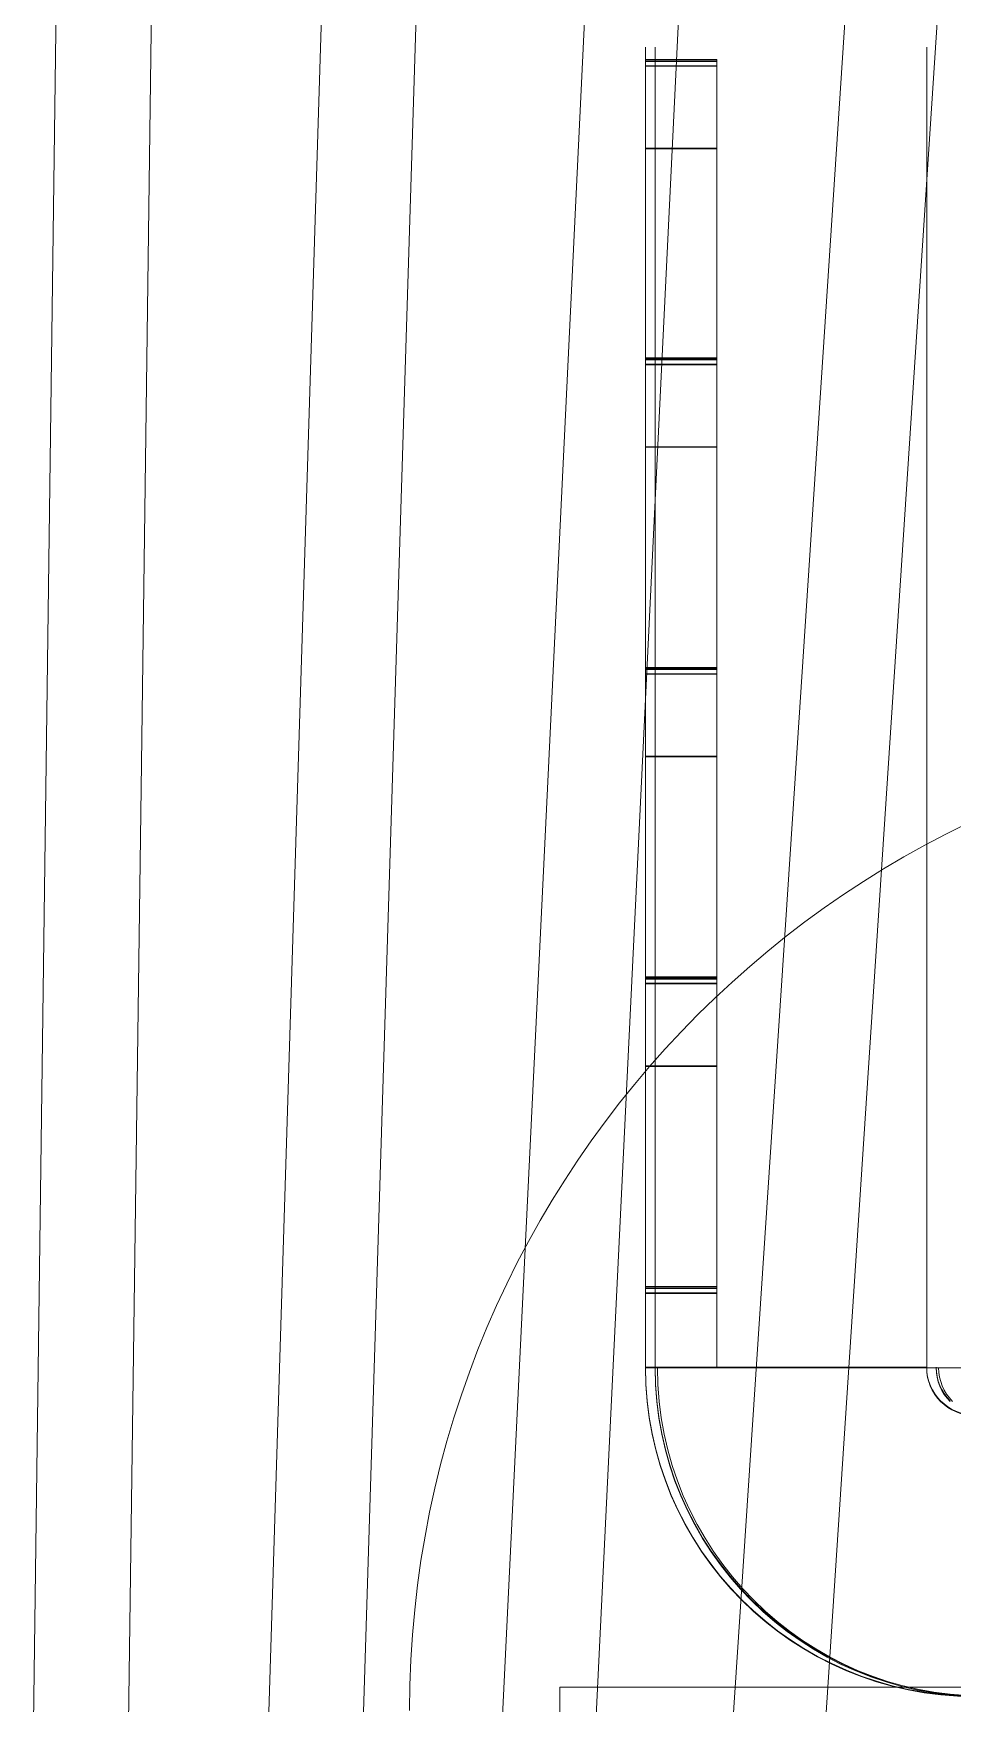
# Model space of a CAD drawing. Header units: inches. Extents: x 3268 to 7018, y 976 to 6708.
# Drawn here: x 5679.2652 to 5679.4581, y 3497.7851 to 3498.1356 of the extents above; entities that cross this region are included whole.
import ezdxf

# ---------------------------------------------------------------- set-up
doc = ezdxf.new("R2010")
doc.units = ezdxf.units.IN
doc.header["$MEASUREMENT"] = 0
doc.layers.add('G-IMPT', color=8, linetype='Continuous', lineweight=9)
doc.layers.add('Q-SPCQ', color=91, linetype='Continuous', lineweight=9)

# ---------------------------------------------------------------- blocks, each defined once
blk = doc.blocks.new('Main Locker for Revit - LKR-1_10_autocad_dwg_PRT-012-1-1-9311874-Overall Retail Plan Opt 2')
at = {"layer": 'G-IMPT', "color": 133}
for p, q in [((16.87473470673398, -7.159633340076068), (16.87473470673398, -6.882639442977633)), ((16.87473470673394, -6.882639442977633), (16.87473470673394, -7.159633340076068)), ((16.87473470673397, -6.885202759557916), (16.87473470673397, -6.903863013595759)), ((16.87473470673394, -6.903863013595759), (16.87473470673394, -6.885202759557916)), ((16.87473470673394, -6.886542505520071), (16.87473470673393, -7.159633340076092)), ((16.87473470673397, -7.159633340076092), (16.87473470673397, -6.886542505520071)), ((16.87473470673393, -7.159633340076092), (16.87473470673394, -6.903863013595759)), ((16.87473470673397, -6.903863013595759), (16.87473470673397, -7.159633340076092)), ((16.87473470673397, -6.947825718940758), (16.87473470673397, -6.966485972978602)), ((16.87473470673394, -6.966485972978602), (16.87473470673394, -6.947825718940758)), ((16.87473470673394, -6.949165464902913), (16.87473470673394, -7.159633340076091)), ((16.87473470673397, -7.159633340076091), (16.87473470673397, -6.949165464902912)), ((16.87473470673394, -7.159633340076094), (16.87473470673394, -6.966485972978602)), ((16.87473470673397, -6.966485972978602), (16.87473470673397, -7.159633340076094)), ((16.87473470673397, -7.012777624224588), (16.87473470673397, -7.031437878262432)), ((16.87473470673394, -7.031437878262432), (16.87473470673394, -7.012777624224588)), ((16.87473470673394, -7.014117370186745), (16.87473470673393, -7.159633340076094)), ((16.87473470673397, -7.159633340076092), (16.87473470673397, -7.014117370186743)), ((16.87473470673394, -7.159633340076091), (16.87473470673394, -7.03143787826243)), ((16.87473470673397, -7.03143787826243), (16.87473470673397, -7.159633340076091)), ((16.87473470673397, -7.077729529508422), (16.87473470673397, -7.096389783546265)), ((16.87473470673395, -7.096389783546265), (16.87473470673395, -7.077729529508422)), ((16.87473470673394, -7.079069275470578), (16.87473470673394, -7.159633340076094)), ((16.87473470673397, -7.159633340076094), (16.87473470673397, -7.079069275470578)), ((16.87473470673394, -7.159633340076095), (16.87473470673394, -7.096389783546268)), ((16.87473470673396, -7.096389783546267), (16.87473470673397, -7.159633340076095)), ((16.87473470673397, -7.14268143479227), (16.87473470673397, -7.159633340076092)), ((16.87473470673395, -7.159633340076092), (16.87473470673395, -7.14268143479227)), ((16.87473470673396, -7.159633340076092), (16.87473470673396, -7.144021180754426)), ((16.87473470673394, -7.144021180754426), (16.87473470673394, -7.159633340076092))]:
    blk.add_line(p, q, dxfattribs=at)
for centre, radius, start, end in [((16.94373470673398, -7.159633340076091), 0.06900000000000268, 180.0000000000004, 270), ((16.94373470673394, -7.159633340076091), 0.06900000000000268, 180.0000000000018, 270), ((16.94373470673398, -7.159633340076091), 0.01000000000000156, 180.0000000000047, 269.9999999999996), ((16.94373470673394, -7.159633340076091), 0.01000000000000167, 180.0000000000026, 270.0000000000021)]:
    blk.add_arc(centre, radius, start, end, dxfattribs=at)
blk = doc.blocks.new('Main Locker for Revit - LKR-1_10_autocad_dwg_PRT-012-1-1_DEFAULT-9311876-Overall Retail Plan Opt 2')
blk.add_blockref('Main Locker for Revit - LKR-1_10_autocad_dwg_PRT-012-1-1-9311874-Overall Retail Plan Opt 2', (0, 0))
blk = doc.blocks.new('Main Locker for Revit - LKR-1_10_autocad_dwg_PRT-012-1-2-9311877-Overall Retail Plan Opt 2')
at = {"layer": 'G-IMPT', "color": 133}
for centre, radius, start, end in [((16.94623470673407, -7.159746511037557), 0.06900000000000268, 180.0000000000004, 270), ((16.94623470673403, -7.159746511037557), 0.06900000000000268, 180.0000000000018, 270), ((16.94623470673407, -7.159746511037557), 0.0100000000000035, 180.0000000000047, 225.0000000000014), ((16.94623470673403, -7.159746511037557), 0.01000000000000167, 180.0000000000026, 225.0000000000731)]:
    blk.add_arc(centre, radius, start, end, dxfattribs=at)
blk = doc.blocks.new('Main Locker for Revit - LKR-1_10_autocad_dwg_PRT-012-1-2$1$ATF-9311878-Overall Retail Plan Opt 2')
blk.add_blockref('Main Locker for Revit - LKR-1_10_autocad_dwg_PRT-012-1-2-9311877-Overall Retail Plan Opt 2', (0, 0))
blk = doc.blocks.new('Main Locker for Revit - LKR-1_10_autocad_dwg_PRT-012-1-2-V39-Overall Retail Plan Opt 2')
at = {"layer": 'G-IMPT', "color": 133}
for p, q in [((16.87473470706949, -7.159746508343849), (16.87473470706949, -6.882639442977883)), ((16.87473470706945, -6.882639442977881), (16.87473470706945, -7.159746508343849)), ((16.93373470706949, -6.882639442977883), (16.93373470706949, -7.159746508343849)), ((16.93373470706945, -7.159746508343849), (16.93373470706945, -6.882639442977881)), ((16.87473470706948, -6.885315927825719), (16.87473470706948, -6.903976181863563)), ((16.87473470706945, -6.903976181863564), (16.87473470706945, -6.885315927825719)), ((16.88973470706942, -6.885656669562829), (16.87473470706945, -6.885656669562829)), ((16.87473470706945, -6.886655673787873), (16.87473470706945, -7.159746508343894)), ((16.87473470706949, -7.159746508343894), (16.87473470706948, -6.886655673787873)), ((16.88973470706948, -6.886655673787873), (16.87473470706948, -6.886655673787873)), ((16.88973470706945, -6.903976181863564), (16.88973470706945, -6.885315927825719)), ((16.88973470706946, -7.159746508343893), (16.88973470706945, -6.885985800806796)), ((16.88973470706942, -6.885985800806796), (16.88973470706942, -7.159746508343893)), ((16.87473470706948, -6.903976181863564), (16.88973470706949, -6.903976181863564)), ((16.87473470706948, -6.903976181863564), (16.87473470706949, -7.159746508343899)), ((16.87473470706945, -7.159746508343899), (16.87473470706945, -6.903976181863565)), ((16.87473470706945, -6.903976181863565), (16.88973470706945, -6.903976181863565)), ((16.88973470706945, -6.903976181863564), (16.88973470706946, -7.159746508343899)), ((16.88973470706942, -7.159746508343899), (16.88973470706942, -6.903976181863564)), ((16.87473470706948, -6.947938887208561), (16.87473470706948, -6.966599141246405)), ((16.87473470706945, -6.966599141246405), (16.87473470706945, -6.947938887208561)), ((16.88973470706942, -6.948279628945672), (16.87473470706945, -6.948279628945672)), ((16.87473470706949, -7.159746508343896), (16.87473470706948, -6.949278633170718)), ((16.88973470706948, -6.949278633170718), (16.87473470706948, -6.949278633170718)), ((16.87473470706945, -6.949278633170718), (16.87473470706945, -7.159746508343896)), ((16.88973470706945, -6.966599141246405), (16.88973470706945, -6.947938887208561)), ((16.88973470706946, -7.159746508343897), (16.88973470706945, -6.948608760189638)), ((16.88973470706942, -6.948608760189638), (16.88973470706942, -7.159746508343897)), ((16.87473470706948, -6.966599141246405), (16.88973470706949, -6.966599141246405)), ((16.87473470706948, -6.966599141246404), (16.87473470706949, -7.159746508343894)), ((16.87473470706945, -7.159746508343894), (16.87473470706945, -6.966599141246404)), ((16.87473470706945, -6.966599141246404), (16.88973470706945, -6.966599141246404)), ((16.88973470706945, -6.966599141246404), (16.88973470706946, -7.159746508343896)), ((16.88973470706942, -7.159746508343896), (16.88973470706942, -6.966599141246404)), ((16.87473470706948, -7.012890792492391), (16.87473470706948, -7.031551046530234)), ((16.87473470706945, -7.031551046530234), (16.87473470706945, -7.012890792492391)), ((16.88973470706945, -7.031551046530234), (16.88973470706945, -7.012890792492391)), ((16.88973470706942, -7.0132315342295), (16.87473470706945, -7.0132315342295)), ((16.87473470706949, -7.159746508343896), (16.87473470706948, -7.014230538454547)), ((16.88973470706949, -7.014230538454547), (16.87473470706948, -7.014230538454547)), ((16.87473470706945, -7.014230538454547), (16.87473470706945, -7.159746508343896)), ((16.88973470706946, -7.159746508343896), (16.88973470706945, -7.013560665473468)), ((16.88973470706942, -7.013560665473468), (16.88973470706942, -7.159746508343896)), ((16.87473470706948, -7.031551046530234), (16.88973470706949, -7.031551046530234)), ((16.87473470706948, -7.031551046530234), (16.87473470706949, -7.159746508343896)), ((16.87473470706945, -7.159746508343896), (16.87473470706945, -7.031551046530235)), ((16.87473470706945, -7.031551046530234), (16.88973470706945, -7.031551046530235)), ((16.88973470706945, -7.031551046530234), (16.88973470706946, -7.159746508343896)), ((16.88973470706942, -7.159746508343896), (16.88973470706942, -7.031551046530234)), ((16.87473470706948, -7.077842697776226), (16.87473470706948, -7.09650295181407)), ((16.87473470706945, -7.096502951814069), (16.87473470706945, -7.077842697776226)), ((16.88973470706942, -7.078183439513334), (16.87473470706945, -7.078183439513334)), ((16.87473470706948, -7.159746508343894), (16.87473470706948, -7.079182443738381)), ((16.88973470706948, -7.079182443738381), (16.87473470706948, -7.079182443738381)), ((16.87473470706945, -7.079182443738381), (16.87473470706945, -7.159746508343894)), ((16.88973470706945, -7.096502951814069), (16.88973470706945, -7.077842697776226)), ((16.88973470706945, -7.159746508343896), (16.88973470706945, -7.078512570757304)), ((16.88973470706942, -7.078512570757304), (16.88973470706942, -7.159746508343896)), ((16.87473470706948, -7.09650295181407), (16.88973470706948, -7.09650295181407)), ((16.87473470706948, -7.09650295181407), (16.87473470706948, -7.159746508343897)), ((16.87473470706945, -7.159746508343897), (16.87473470706945, -7.09650295181407)), ((16.87473470706945, -7.09650295181407), (16.88973470706945, -7.09650295181407)), ((16.88973470706945, -7.09650295181407), (16.88973470706945, -7.159746508343897)), ((16.88973470706942, -7.159746508343897), (16.88973470706942, -7.09650295181407)), ((16.87473470706948, -7.142794603060074), (16.87473470706948, -7.159746508343891)), ((16.87473470706945, -7.159746508343884), (16.87473470706945, -7.142794603060074)), ((16.88973470706942, -7.143135344797184), (16.87473470706945, -7.143135344797184)), ((16.87473470706948, -7.159746508343896), (16.87473470706948, -7.144134349022229)), ((16.88973470706948, -7.144134349022231), (16.87473470706948, -7.144134349022231)), ((16.87473470706945, -7.144134349022229), (16.87473470706945, -7.159746508343896)), ((16.88973470706945, -7.159746508343896), (16.88973470706945, -7.142794603060074)), ((16.88973470706945, -7.159746508343896), (16.88973470706945, -7.143464476041152)), ((16.88973470706942, -7.143464476041152), (16.88973470706942, -7.159746508343896)), ((16.87473470706948, -7.159746508343896), (16.88973470706948, -7.159746508343896)), ((16.93373470706949, -7.159746508343884), (16.87473470706948, -7.159746508343884)), ((16.87473470706945, -7.159746508343884), (16.93373470706945, -7.159746508343884)), ((16.87473470706945, -7.159746508343894), (16.88973470706945, -7.159746508343894)), ((16.88973470706949, -7.159746508343894), (16.87473470706949, -7.159746508343894)), ((16.88973470706949, -7.159746508343897), (16.87473470706949, -7.159746508343897)), ((16.88973470706949, -7.159746508343896), (16.87473470706949, -7.159746508343896)), ((16.88973470706949, -7.159746508343897), (16.87473470706949, -7.159746508343897)), ((16.88973470706949, -7.159746508343896), (16.87473470706949, -7.159746508343896)), ((16.88973470706949, -7.159746508343897), (16.87473470706949, -7.159746508343897)), ((16.88973470706948, -7.159746508343896), (16.87473470706948, -7.159746508343896)), ((16.88973470706948, -7.159746508343897), (16.87473470706948, -7.159746508343897)), ((16.88973470706948, -7.159746508343896), (16.87473470706948, -7.159746508343896)), ((16.88973470706945, -7.159746508343896), (16.87473470706945, -7.159746508343896)), ((16.88973470706945, -7.159746508343897), (16.87473470706945, -7.159746508343897)), ((16.88973470706945, -7.159746508343897), (16.87473470706945, -7.159746508343897)), ((16.88973470706945, -7.159746508343897), (16.87473470706945, -7.159746508343897)), ((16.88973470706945, -7.159746508343896), (16.87473470706945, -7.159746508343896)), ((16.88973470706945, -7.159746508343897), (16.87473470706945, -7.159746508343897)), ((16.88973470706945, -7.159746508343894), (16.87473470706945, -7.159746508343894)), ((16.88973470706945, -7.159746508343897), (16.87473470706945, -7.159746508343897)), ((16.87473470706945, -7.159746508343897), (16.88973470706945, -7.159746508343897)), ((16.87473470706944, -7.159746508343884), (16.93373470706945, -7.159746508343884)), ((16.93373470706949, -7.159746508343884), (16.87473470706948, -7.159746508343884))]:
    blk.add_line(p, q, dxfattribs=at)
at = {"layer": 'G-IMPT', "color": 133, "flags": 128}
for points in [[(16.88973470706949, -6.885315927825719), (16.88598470706948, -6.885315927825719), (16.88223470706949, -6.885315927825719), (16.87848470706949, -6.885315927825719), (16.87473470706948, -6.885315927825719)], [(16.88973470706942, -6.885656669562829), (16.88598470706943, -6.885656669562829), (16.88223470706943, -6.885656669562829), (16.87848470706944, -6.885656669562829), (16.87473470706945, -6.885656669562829)], [(16.88973470706942, -6.903976181863563), (16.88973470706942, -6.893062673865233), (16.88973470706942, -6.885985800806796)], [(16.88973470706949, -6.947938887208561), (16.88598470706948, -6.947938887208561), (16.88223470706949, -6.947938887208561), (16.87848470706949, -6.947938887208561), (16.87473470706948, -6.947938887208561)], [(16.88973470706942, -6.948279628945672), (16.88598470706943, -6.948279628945672), (16.88223470706943, -6.948279628945672), (16.87848470706944, -6.948279628945672), (16.87473470706945, -6.948279628945672)], [(16.88973470706942, -6.966599141246405), (16.88973470706942, -6.955685633248075), (16.88973470706942, -6.948608760189638)], [(16.88973470706949, -7.012890792492391), (16.88598470706948, -7.012890792492391), (16.88223470706948, -7.012890792492391), (16.87848470706948, -7.012890792492391), (16.87473470706948, -7.012890792492391)], [(16.88973470706942, -7.0132315342295), (16.88598470706943, -7.0132315342295), (16.88223470706943, -7.0132315342295), (16.87848470706944, -7.0132315342295), (16.87473470706945, -7.0132315342295)], [(16.88973470706942, -7.031551046530234), (16.88973470706942, -7.020637538531904), (16.88973470706942, -7.013560665473468)], [(16.88973470706948, -7.077842697776226), (16.88598470706948, -7.077842697776226), (16.88223470706948, -7.077842697776226), (16.87848470706948, -7.077842697776226), (16.87473470706948, -7.077842697776226)], [(16.88973470706942, -7.078183439513334), (16.88598470706943, -7.078183439513334), (16.88223470706943, -7.078183439513334), (16.87848470706944, -7.078183439513334), (16.87473470706945, -7.078183439513334)], [(16.88973470706942, -7.096502951814069), (16.88973470706942, -7.08558944381574), (16.88973470706942, -7.078512570757304)], [(16.88973470706948, -7.142794603060074), (16.88598470706948, -7.142794603060074), (16.88223470706948, -7.142794603060074), (16.87848470706948, -7.142794603060074), (16.87473470706948, -7.142794603060074)], [(16.88973470706942, -7.143135344797184), (16.88598470706943, -7.143135344797184), (16.88223470706943, -7.143135344797184), (16.87848470706944, -7.143135344797184), (16.87473470706945, -7.143135344797184)], [(16.88973470706942, -7.159746508343896), (16.88973470706942, -7.149225634636186), (16.88973470706942, -7.143464476041152)]]:
    blk.add_lwpolyline(points, dxfattribs=at)
at = {"layer": 'G-IMPT', "color": 133}
for centre, radius, start, end in [((16.94373470706948, -7.159746508343883), 0.06900000000000268, 180.0000000000004, 270), ((16.94373470706945, -7.159746508343883), 0.06900000000000268, 180.0000000000018, 270), ((16.94373470706948, -7.159746508343883), 0.01000000000000156, 180.0000000000047, 269.9999999999996), ((16.94373470706945, -7.159746508343883), 0.01000000000000167, 180.0000000000026, 270.0000000001243)]:
    blk.add_arc(centre, radius, start, end, dxfattribs=at)
blk = doc.blocks.new('Main Locker for Revit - LKR-1_10_autocad_dwg_PRT-012-1-2$1$ATF-V41-Overall Retail Plan Opt 2')
blk.add_blockref('Main Locker for Revit - LKR-1_10_autocad_dwg_PRT-012-1-2-V39-Overall Retail Plan Opt 2', (0, 0))
blk = doc.blocks.new('Main Locker for Revit - LKR-1_10_autocad_dwg_PRT-012-1-3-V43-Overall Retail Plan Opt 2')
at = {"layer": 'G-IMPT', "color": 133}
for centre, radius, end in [((16.94623470673447, -7.159746511039465), 0.06900000000000261, 269.9999999999996), ((16.94623470673436, -7.159746511039465), 0.06900000000000261, 269.9999999999996), ((16.94623470673447, -7.159746511039465), 0.0100000000000035, 224.9999999999996), ((16.94623470673436, -7.159746511039465), 0.01000000000000156, 224.9999999999939)]:
    blk.add_arc(centre, radius, 180, end, dxfattribs=at)
blk = doc.blocks.new('Main Locker for Revit - LKR-1_10_autocad_dwg_PRT-012-1-3_DEFAULT-V45-Overall Retail Plan Opt 2')
blk.add_blockref('Main Locker for Revit - LKR-1_10_autocad_dwg_PRT-012-1-3-V43-Overall Retail Plan Opt 2', (0, 0))
blk = doc.blocks.new('Main Locker for Revit - LKR-1_10_autocad_dwg_PRT-012-1-4-9311881-Overall Retail Plan Opt 2')
at = {"layer": 'G-IMPT', "color": 133}
for p, q in [((16.87673470673403, -7.15979271576678), (16.87673470673403, -6.882639442978357)), ((16.94573470673403, -7.159792715766784), (16.87673470673403, -7.159792715766784))]:
    blk.add_line(p, q, dxfattribs=at)
for centre, radius, start, end in [((16.94573470673403, -7.159626577866865), 0.06900000000000261, 180.0000000000097, 269.9999999999901), ((16.94573470673403, -7.159791942511125), 0.06900000000000261, 180, 269.9999999999908), ((16.94573470673403, -7.159626577866865), 0.009999999999371843, 179.9999999999975, 224.9999999999797), ((16.94573470673403, -7.159791942511125), 0.01000000000000099, 180, 224.9999999999835)]:
    blk.add_arc(centre, radius, start, end, dxfattribs=at)
blk = doc.blocks.new('Main Locker for Revit - LKR-1_10_autocad_dwg_PRT-012-1-4$1$ATF-9311882-Overall Retail Plan Opt 2')
blk.add_blockref('Main Locker for Revit - LKR-1_10_autocad_dwg_PRT-012-1-4-9311881-Overall Retail Plan Opt 2', (0, 0))
blk = doc.blocks.new('Main Locker for Revit - LKR-1_10_autocad_dwg_7803S-BLK_7803S-BLK-9311896-Overall Retail Plan Opt 2')
at = {"layer": 'G-IMPT', "color": 133}
for p, q in [((17.20673470673435, -7.226746510935979), (16.85673470673435, -7.226746510935979)), ((16.85673470673435, -7.226746510935979), (16.85673470673435, -7.396746510935979)), ((16.85673470673435, -7.226746510935979), (16.85673470673435, -7.396746510935979)), ((16.85673470673435, -7.226746510935979), (17.20673470673435, -7.226746510935979)), ((17.20673470673436, -7.226746510935979), (16.85673470673436, -7.226746510935979)), ((16.85673470673436, -7.226746510935979), (16.85673470673436, -7.396746510935979)), ((16.85673470673435, -7.226746510935979), (16.85673470673435, -7.396746510935979)), ((16.85673470673435, -7.226746510935979), (17.20673470673435, -7.226746510935979))]:
    blk.add_line(p, q, dxfattribs=at)
at = {"layer": 'G-IMPT', "color": 133, "flags": 128}
for points in [[(16.74632155072885, -7.234224226896069), (16.74892594137938, -7.038212348318262), (16.75153031175943, -6.842200334606888)], [(16.7515303117594, -6.84220033460689), (16.74892594137237, -7.038212348318263), (16.74632155072883, -7.234224226896069)], [(16.76629653347793, -7.234224226896069), (16.76890097701965, -7.038212348318262), (16.77150539082309, -6.842200334606888)], [(16.77150539082312, -6.84220033460689), (16.76890097702666, -7.038212348318263), (16.76629653347795, -7.234224226896069)], [(16.79565099325481, -7.234224226896069), (16.80171686827261, -7.038212348318262), (16.80778268976115, -6.842200334606888)], [(16.80778268976113, -6.84220033460689), (16.80171686826563, -7.038212348318263), (16.79565099325479, -7.234224226896068)], [(16.81551676422591, -7.234224226896069), (16.82158269184572, -7.038212348318262), (16.82764855652024, -6.842200334606888)], [(16.82764855652028, -6.84220033460689), (16.82158269185269, -7.038212348318263), (16.81551676422593, -7.234224226896069)], [(16.84464628680299, -7.234224226896069), (16.85414712165999, -7.038212348318262), (16.86364786996304, -6.842200334606888)], [(16.86364786996301, -6.84220033460689), (16.85414712165307, -7.038212348318263), (16.84464628680297, -7.234224226896069)], [(16.86431597803425, -7.234224226896069), (16.87381686497406, -7.038212348318262), (16.88331765603684, -6.842200334606888)], [(16.88331765603687, -6.84220033460689), (16.87381686498096, -7.038212348318263), (16.86431597803427, -7.234224226896069)], [(16.89309318742094, -7.234224226896069), (16.90598743738368, -7.038212348318262), (16.91888156814625, -6.842200334606888)], [(16.91888156814623, -6.84220033460689), (16.90598743737686, -7.038212348318263), (16.89309318742092, -7.234224226896069)], [(16.91248078835732, -7.234224226896069), (16.92537508965593, -7.038212348318262), (16.938269262565, -6.842200334606888)], [(16.93826926256503, -6.84220033460689), (16.92537508966273, -7.038212348318263), (16.91248078835734, -7.234224226896069)]]:
    blk.add_lwpolyline(points, dxfattribs=at)
at = {"layer": 'G-IMPT', "color": 133}
for centre, radius, start, end in [((17.03173470673435, -7.231652752681822), 0.2064784281909375, 0, 180), ((17.03173470673435, -7.231652752681822), 0.2064784281909338, 359.9999999999996, 179.9999999999996), ((17.03173470673435, -7.231652752681822), 0.2064784281909375, 0, 180), ((17.03173470673436, -7.231652752681822), 0.2064784281909338, 359.9999999999996, 179.9999999999996)]:
    blk.add_arc(centre, radius, start, end, dxfattribs=at)
blk = doc.blocks.new('Main Locker for Revit - LKR-1_10_autocad_dwg_PRT-012-4-3-9311891-Overall Retail Plan Opt 2')
at = {"layer": 'G-IMPT', "color": 133}
for p, q in [((16.62773470673436, -7.012633340076483), (16.62773470673436, -6.882639442978057)), ((16.62773470673436, -7.033633340076481), (16.62773470673436, -6.882639442978341)), ((16.62773470673438, -7.033633340076481), (16.62773470673438, -7.012633340076483))]:
    blk.add_line(p, q, dxfattribs=at)
blk = doc.blocks.new('Main Locker for Revit - LKR-1_10_autocad_dwg_PRT-012-1-1-V85-Overall Retail Plan Opt 2')
at = {"layer": 'G-IMPT', "color": 133}
for p, q in [((16.87473470673402, -7.159633340076217), (16.87473470673402, -6.882639442977782)), ((16.87473470673398, -6.882639442977782), (16.87473470673398, -7.159633340076217)), ((16.93373470673403, -6.882639442977782), (16.93373470673403, -7.159633340076217)), ((16.93373470673398, -7.159633340076217), (16.93373470673398, -6.882639442977782)), ((16.87473470673402, -6.885202759558065), (16.87473470673402, -6.903863013595909)), ((16.87473470673399, -6.903863013595909), (16.87473470673399, -6.885202759558065)), ((16.88973470673395, -6.885543501295174), (16.87473470673399, -6.885543501295174)), ((16.87473470673398, -6.88654250552022), (16.87473470673397, -7.159633340076241)), ((16.87473470673402, -7.159633340076241), (16.87473470673401, -6.88654250552022)), ((16.88973470673401, -6.88654250552022), (16.87473470673401, -6.88654250552022)), ((16.88973470673399, -6.903863013595909), (16.88973470673399, -6.885202759558065)), ((16.88973470673399, -7.159633340076241), (16.88973470673399, -6.885872632539143)), ((16.88973470673395, -6.885872632539143), (16.88973470673395, -7.159633340076241)), ((16.87473470673402, -6.903863013595909), (16.88973470673402, -6.903863013595909)), ((16.87473470673397, -7.159633340076241), (16.87473470673398, -6.903863013595909)), ((16.87473470673398, -6.903863013595909), (16.88973470673398, -6.903863013595909)), ((16.87473470673401, -6.903863013595909), (16.87473470673401, -7.159633340076241)), ((16.88973470673399, -6.903863013595909), (16.88973470673399, -7.159633340076243)), ((16.88973470673395, -7.159633340076243), (16.88973470673395, -6.903863013595909)), ((16.87473470673402, -6.947825718940908), (16.87473470673402, -6.966485972978751)), ((16.87473470673399, -6.966485972978751), (16.87473470673399, -6.947825718940908)), ((16.88973470673395, -6.948166460678017), (16.87473470673399, -6.948166460678017)), ((16.87473470673398, -6.949165464903063), (16.87473470673398, -7.15963334007624)), ((16.87473470673402, -7.15963334007624), (16.87473470673401, -6.949165464903062)), ((16.88973470673401, -6.949165464903062), (16.87473470673401, -6.949165464903062)), ((16.88973470673399, -6.966485972978751), (16.88973470673399, -6.947825718940908)), ((16.88973470673399, -7.159633340076243), (16.88973470673399, -6.948495591921986)), ((16.88973470673395, -6.948495591921986), (16.88973470673395, -7.159633340076241)), ((16.87473470673402, -6.966485972978751), (16.88973470673402, -6.966485972978751)), ((16.87473470673398, -7.159633340076243), (16.87473470673398, -6.966485972978751)), ((16.87473470673398, -6.966485972978751), (16.88973470673398, -6.966485972978751)), ((16.87473470673401, -6.966485972978751), (16.87473470673402, -7.159633340076243)), ((16.88973470673399, -6.966485972978751), (16.88973470673399, -7.159633340076243)), ((16.88973470673395, -7.159633340076243), (16.88973470673395, -6.966485972978751)), ((16.87473470673402, -7.012777624224737), (16.87473470673402, -7.031437878262581)), ((16.87473470673399, -7.031437878262581), (16.87473470673399, -7.012777624224737)), ((16.88973470673399, -7.031437878262581), (16.88973470673399, -7.012777624224737)), ((16.88973470673395, -7.013118365961846), (16.87473470673399, -7.013118365961846)), ((16.87473470673398, -7.014117370186894), (16.87473470673397, -7.159633340076243)), ((16.87473470673401, -7.159633340076241), (16.87473470673401, -7.014117370186892)), ((16.88973470673401, -7.014117370186894), (16.87473470673401, -7.014117370186894)), ((16.88973470673399, -7.159633340076243), (16.88973470673399, -7.013447497205815)), ((16.88973470673395, -7.013447497205815), (16.88973470673395, -7.159633340076243)), ((16.87473470673402, -7.031437878262581), (16.88973470673402, -7.031437878262581)), ((16.87473470673398, -7.15963334007624), (16.87473470673398, -7.031437878262579)), ((16.87473470673398, -7.031437878262579), (16.88973470673398, -7.031437878262579)), ((16.87473470673401, -7.031437878262579), (16.87473470673401, -7.15963334007624)), ((16.88973470673399, -7.031437878262579), (16.88973470673399, -7.159633340076241)), ((16.88973470673395, -7.159633340076241), (16.88973470673395, -7.031437878262579)), ((16.87473470673402, -7.077729529508571), (16.87473470673402, -7.096389783546415)), ((16.87473470673399, -7.096389783546415), (16.87473470673399, -7.077729529508571)), ((16.88973470673395, -7.07807027124568), (16.87473470673399, -7.07807027124568)), ((16.87473470673398, -7.079069275470727), (16.87473470673398, -7.159633340076243)), ((16.87473470673401, -7.159633340076243), (16.87473470673401, -7.079069275470727)), ((16.88973470673401, -7.079069275470727), (16.87473470673401, -7.079069275470727)), ((16.88973470673398, -7.096389783546415), (16.88973470673398, -7.077729529508571)), ((16.88973470673399, -7.159633340076243), (16.88973470673399, -7.078399402489648)), ((16.88973470673395, -7.078399402489648), (16.88973470673395, -7.159633340076243)), ((16.87473470673402, -7.096389783546415), (16.88973470673401, -7.096389783546415)), ((16.87473470673398, -7.159633340076244), (16.87473470673398, -7.096389783546417)), ((16.87473470673399, -7.096389783546416), (16.88973470673398, -7.096389783546416)), ((16.87473470673401, -7.096389783546416), (16.87473470673401, -7.159633340076244)), ((16.88973470673398, -7.096389783546415), (16.88973470673399, -7.159633340076243)), ((16.88973470673395, -7.159633340076244), (16.88973470673396, -7.096389783546415)), ((16.87473470673402, -7.142681434792419), (16.87473470673402, -7.159633340076241)), ((16.87473470673399, -7.159633340076241), (16.87473470673399, -7.142681434792419)), ((16.88973470673396, -7.14302217652953), (16.87473470673399, -7.14302217652953)), ((16.87473470673401, -7.159633340076241), (16.87473470673401, -7.144021180754575)), ((16.88973470673401, -7.144021180754575), (16.87473470673401, -7.144021180754575)), ((16.87473470673398, -7.144021180754575), (16.87473470673398, -7.159633340076241)), ((16.88973470673398, -7.159633340076241), (16.88973470673398, -7.142681434792419)), ((16.88973470673398, -7.159633340076241), (16.88973470673398, -7.143351307773498)), ((16.88973470673396, -7.143351307773498), (16.88973470673396, -7.159633340076241)), ((16.87473470673402, -7.159633340076241), (16.88973470673401, -7.159633340076241)), ((16.93373470673402, -7.159633340076241), (16.87473470673402, -7.159633340076241)), ((16.87473470673398, -7.159633340076241), (16.93373470673398, -7.159633340076241)), ((16.88973470673398, -7.159633340076244), (16.87473470673398, -7.159633340076244)), ((16.88973470673398, -7.159633340076241), (16.87473470673399, -7.159633340076241)), ((16.88973470673398, -7.15963334007624), (16.87473470673398, -7.15963334007624)), ((16.88973470673398, -7.159633340076241), (16.87473470673399, -7.159633340076241)), ((16.88973470673398, -7.159633340076243), (16.87473470673398, -7.159633340076241)), ((16.88973470673398, -7.159633340076241), (16.87473470673399, -7.159633340076241)), ((16.88973470673398, -7.159633340076241), (16.87473470673398, -7.159633340076241)), ((16.88973470673398, -7.159633340076241), (16.87473470673398, -7.159633340076241)), ((16.88973470673401, -7.159633340076241), (16.87473470673402, -7.15963334007624)), ((16.88973470673402, -7.159633340076241), (16.87473470673402, -7.159633340076241)), ((16.88973470673401, -7.159633340076241), (16.87473470673402, -7.159633340076241)), ((16.88973470673402, -7.159633340076241), (16.87473470673402, -7.159633340076241)), ((16.88973470673401, -7.159633340076243), (16.87473470673402, -7.159633340076241)), ((16.88973470673401, -7.159633340076241), (16.87473470673402, -7.159633340076241)), ((16.88973470673401, -7.159633340076243), (16.87473470673401, -7.159633340076241)), ((16.88973470673401, -7.159633340076241), (16.87473470673402, -7.159633340076241)), ((16.88973470673401, -7.159633340076241), (16.87473470673401, -7.159633340076241)), ((16.88973470673399, -7.159633340076241), (16.87473470673399, -7.159633340076241)), ((16.88973470673399, -7.159633340076241), (16.87473470673399, -7.159633340076241)), ((16.87473470673398, -7.159633340076241), (16.93373470673397, -7.159633340076241)), ((16.93373470673401, -7.159633340076241), (16.87473470673402, -7.159633340076241))]:
    blk.add_line(p, q, dxfattribs=at)
at = {"layer": 'G-IMPT', "color": 133, "flags": 128}
for points in [[(16.88973470673402, -6.885202759558065), (16.88598470673402, -6.885202759558065), (16.88223470673402, -6.885202759558065), (16.87848470673402, -6.885202759558065), (16.87473470673402, -6.885202759558065)], [(16.88973470673395, -6.885543501295174), (16.88598470673396, -6.885543501295174), (16.88223470673397, -6.885543501295174), (16.87848470673398, -6.885543501295174), (16.87473470673399, -6.885543501295174)], [(16.88973470673395, -6.903863013595909), (16.88973470673395, -6.892949505597577), (16.88973470673395, -6.885872632539143)], [(16.88973470673402, -6.947825718940908), (16.88598470673402, -6.947825718940908), (16.88223470673402, -6.947825718940908), (16.87848470673402, -6.947825718940908), (16.87473470673402, -6.947825718940908)], [(16.88973470673395, -6.948166460678017), (16.88598470673396, -6.948166460678017), (16.88223470673397, -6.948166460678017), (16.87848470673398, -6.948166460678017), (16.87473470673399, -6.948166460678017)], [(16.88973470673395, -6.966485972978751), (16.88973470673395, -6.95557246498042), (16.88973470673395, -6.948495591921986)], [(16.88973470673402, -7.012777624224737), (16.88598470673402, -7.012777624224737), (16.88223470673402, -7.012777624224737), (16.87848470673402, -7.012777624224737), (16.87473470673402, -7.012777624224737)], [(16.88973470673395, -7.013118365961846), (16.88598470673396, -7.013118365961846), (16.88223470673397, -7.013118365961846), (16.87848470673398, -7.013118365961846), (16.87473470673399, -7.013118365961846)], [(16.88973470673395, -7.031437878262581), (16.88973470673395, -7.020524370264249), (16.88973470673395, -7.013447497205815)], [(16.88973470673401, -7.077729529508571), (16.88598470673401, -7.077729529508571), (16.88223470673401, -7.077729529508571), (16.87848470673401, -7.077729529508571), (16.87473470673402, -7.077729529508571)], [(16.88973470673395, -7.07807027124568), (16.88598470673396, -7.07807027124568), (16.88223470673397, -7.07807027124568), (16.87848470673398, -7.07807027124568), (16.87473470673399, -7.07807027124568)], [(16.88973470673396, -7.096389783546415), (16.88973470673396, -7.085476275548084), (16.88973470673395, -7.078399402489648)], [(16.88973470673401, -7.142681434792419), (16.88598470673401, -7.142681434792419), (16.88223470673401, -7.142681434792419), (16.87848470673401, -7.142681434792419), (16.87473470673402, -7.142681434792419)], [(16.88973470673396, -7.14302217652953), (16.88598470673396, -7.14302217652953), (16.88223470673397, -7.14302217652953), (16.87848470673398, -7.14302217652953), (16.87473470673399, -7.14302217652953)], [(16.88973470673396, -7.159633340076241), (16.88973470673396, -7.149112466368533), (16.88973470673396, -7.143351307773498)]]:
    blk.add_lwpolyline(points, dxfattribs=at)
at = {"layer": 'G-IMPT', "color": 133}
for centre, radius, start, end in [((16.94373470673402, -7.15963334007624), 0.06900000000000268, 180.0000000000004, 270), ((16.94373470673398, -7.15963334007624), 0.06900000000000268, 180.0000000000018, 270), ((16.94373470673402, -7.15963334007624), 0.01000000000000156, 180.0000000000047, 269.9999999999996), ((16.94373470673398, -7.15963334007624), 0.01000000000000167, 180.0000000000026, 270.0000000000021)]:
    blk.add_arc(centre, radius, start, end, dxfattribs=at)
blk = doc.blocks.new('Main Locker for Revit - LKR-1_10_autocad_dwg_PRT-012-1-1_DEFAULT-V86-Overall Retail Plan Opt 2')
blk.add_blockref('Main Locker for Revit - LKR-1_10_autocad_dwg_PRT-012-1-1-V85-Overall Retail Plan Opt 2', (0, 0))
blk = doc.blocks.new('Main Locker for Revit - LKR-1_10_autocad_dwg_PRT-012-1-1-V87-Overall Retail Plan Opt 2')
at = {"layer": 'G-IMPT', "color": 133}
for p, q in [((16.87473470673402, -7.159633340076217), (16.87473470673402, -6.882639442977782)), ((16.87473470673398, -6.882639442977782), (16.87473470673398, -7.159633340076217)), ((16.93373470673403, -6.882639442977782), (16.93373470673403, -7.159633340076217)), ((16.93373470673398, -7.159633340076217), (16.93373470673398, -6.882639442977782)), ((16.87473470673402, -6.885202759558065), (16.87473470673402, -6.903863013595909)), ((16.87473470673399, -6.903863013595909), (16.87473470673399, -6.885202759558065)), ((16.88973470673395, -6.885543501295174), (16.87473470673399, -6.885543501295174)), ((16.87473470673398, -6.88654250552022), (16.87473470673397, -7.159633340076241)), ((16.87473470673402, -7.159633340076241), (16.87473470673401, -6.88654250552022)), ((16.88973470673401, -6.88654250552022), (16.87473470673401, -6.88654250552022)), ((16.88973470673399, -6.903863013595909), (16.88973470673399, -6.885202759558065)), ((16.88973470673399, -7.159633340076241), (16.88973470673399, -6.885872632539143)), ((16.88973470673395, -6.885872632539143), (16.88973470673395, -7.159633340076241)), ((16.87473470673402, -6.903863013595909), (16.88973470673402, -6.903863013595909)), ((16.87473470673397, -7.159633340076241), (16.87473470673398, -6.903863013595909)), ((16.87473470673398, -6.903863013595909), (16.88973470673398, -6.903863013595909)), ((16.87473470673401, -6.903863013595909), (16.87473470673401, -7.159633340076241)), ((16.88973470673399, -6.903863013595909), (16.88973470673399, -7.159633340076243)), ((16.88973470673395, -7.159633340076243), (16.88973470673395, -6.903863013595909)), ((16.87473470673402, -6.947825718940908), (16.87473470673402, -6.966485972978751)), ((16.87473470673399, -6.966485972978751), (16.87473470673399, -6.947825718940908)), ((16.88973470673395, -6.948166460678017), (16.87473470673399, -6.948166460678017)), ((16.87473470673398, -6.949165464903063), (16.87473470673398, -7.15963334007624)), ((16.87473470673402, -7.15963334007624), (16.87473470673401, -6.949165464903062)), ((16.88973470673401, -6.949165464903062), (16.87473470673401, -6.949165464903062)), ((16.88973470673399, -6.966485972978751), (16.88973470673399, -6.947825718940908)), ((16.88973470673399, -7.159633340076243), (16.88973470673399, -6.948495591921986)), ((16.88973470673395, -6.948495591921986), (16.88973470673395, -7.159633340076241)), ((16.87473470673402, -6.966485972978751), (16.88973470673402, -6.966485972978751)), ((16.87473470673398, -7.159633340076243), (16.87473470673398, -6.966485972978751)), ((16.87473470673398, -6.966485972978751), (16.88973470673398, -6.966485972978751)), ((16.87473470673401, -6.966485972978751), (16.87473470673402, -7.159633340076243)), ((16.88973470673399, -6.966485972978751), (16.88973470673399, -7.159633340076243)), ((16.88973470673395, -7.159633340076243), (16.88973470673395, -6.966485972978751)), ((16.87473470673402, -7.012777624224737), (16.87473470673402, -7.031437878262581)), ((16.87473470673399, -7.031437878262581), (16.87473470673399, -7.012777624224737)), ((16.88973470673399, -7.031437878262581), (16.88973470673399, -7.012777624224737)), ((16.88973470673395, -7.013118365961846), (16.87473470673399, -7.013118365961846)), ((16.87473470673398, -7.014117370186894), (16.87473470673397, -7.159633340076243)), ((16.87473470673401, -7.159633340076241), (16.87473470673401, -7.014117370186892)), ((16.88973470673401, -7.014117370186894), (16.87473470673401, -7.014117370186894)), ((16.88973470673399, -7.159633340076243), (16.88973470673399, -7.013447497205815)), ((16.88973470673395, -7.013447497205815), (16.88973470673395, -7.159633340076243)), ((16.87473470673402, -7.031437878262581), (16.88973470673402, -7.031437878262581)), ((16.87473470673398, -7.15963334007624), (16.87473470673398, -7.031437878262579)), ((16.87473470673398, -7.031437878262579), (16.88973470673398, -7.031437878262579)), ((16.87473470673401, -7.031437878262579), (16.87473470673401, -7.15963334007624)), ((16.88973470673399, -7.031437878262579), (16.88973470673399, -7.159633340076241)), ((16.88973470673395, -7.159633340076241), (16.88973470673395, -7.031437878262579)), ((16.87473470673402, -7.077729529508571), (16.87473470673402, -7.096389783546415)), ((16.87473470673399, -7.096389783546415), (16.87473470673399, -7.077729529508571)), ((16.88973470673395, -7.07807027124568), (16.87473470673399, -7.07807027124568)), ((16.87473470673398, -7.079069275470727), (16.87473470673398, -7.159633340076243)), ((16.87473470673401, -7.159633340076243), (16.87473470673401, -7.079069275470727)), ((16.88973470673401, -7.079069275470727), (16.87473470673401, -7.079069275470727)), ((16.88973470673398, -7.096389783546415), (16.88973470673398, -7.077729529508571)), ((16.88973470673399, -7.159633340076243), (16.88973470673399, -7.078399402489648)), ((16.88973470673395, -7.078399402489648), (16.88973470673395, -7.159633340076243)), ((16.87473470673402, -7.096389783546415), (16.88973470673401, -7.096389783546415)), ((16.87473470673398, -7.159633340076244), (16.87473470673398, -7.096389783546417)), ((16.87473470673399, -7.096389783546416), (16.88973470673398, -7.096389783546416)), ((16.87473470673401, -7.096389783546416), (16.87473470673401, -7.159633340076244)), ((16.88973470673398, -7.096389783546415), (16.88973470673399, -7.159633340076243)), ((16.88973470673395, -7.159633340076244), (16.88973470673396, -7.096389783546415)), ((16.87473470673402, -7.142681434792419), (16.87473470673402, -7.159633340076241)), ((16.87473470673399, -7.159633340076241), (16.87473470673399, -7.142681434792419)), ((16.88973470673396, -7.14302217652953), (16.87473470673399, -7.14302217652953)), ((16.87473470673401, -7.159633340076241), (16.87473470673401, -7.144021180754575)), ((16.88973470673401, -7.144021180754575), (16.87473470673401, -7.144021180754575)), ((16.87473470673398, -7.144021180754575), (16.87473470673398, -7.159633340076241)), ((16.88973470673398, -7.159633340076241), (16.88973470673398, -7.142681434792419)), ((16.88973470673398, -7.159633340076241), (16.88973470673398, -7.143351307773498)), ((16.88973470673396, -7.143351307773498), (16.88973470673396, -7.159633340076241)), ((16.87473470673402, -7.159633340076241), (16.88973470673401, -7.159633340076241)), ((16.93373470673402, -7.159633340076241), (16.87473470673402, -7.159633340076241)), ((16.87473470673398, -7.159633340076241), (16.93373470673398, -7.159633340076241)), ((16.88973470673398, -7.159633340076244), (16.87473470673398, -7.159633340076244)), ((16.88973470673398, -7.159633340076241), (16.87473470673399, -7.159633340076241)), ((16.88973470673398, -7.15963334007624), (16.87473470673398, -7.15963334007624)), ((16.88973470673398, -7.159633340076241), (16.87473470673399, -7.159633340076241)), ((16.88973470673398, -7.159633340076243), (16.87473470673398, -7.159633340076241)), ((16.88973470673398, -7.159633340076241), (16.87473470673399, -7.159633340076241)), ((16.88973470673398, -7.159633340076241), (16.87473470673398, -7.159633340076241)), ((16.88973470673398, -7.159633340076241), (16.87473470673398, -7.159633340076241)), ((16.88973470673401, -7.159633340076241), (16.87473470673402, -7.15963334007624)), ((16.88973470673402, -7.159633340076241), (16.87473470673402, -7.159633340076241)), ((16.88973470673401, -7.159633340076241), (16.87473470673402, -7.159633340076241)), ((16.88973470673402, -7.159633340076241), (16.87473470673402, -7.159633340076241)), ((16.88973470673401, -7.159633340076243), (16.87473470673402, -7.159633340076241)), ((16.88973470673401, -7.159633340076241), (16.87473470673402, -7.159633340076241)), ((16.88973470673401, -7.159633340076243), (16.87473470673401, -7.159633340076241)), ((16.88973470673401, -7.159633340076241), (16.87473470673402, -7.159633340076241)), ((16.88973470673401, -7.159633340076241), (16.87473470673401, -7.159633340076241)), ((16.88973470673399, -7.159633340076241), (16.87473470673399, -7.159633340076241)), ((16.88973470673399, -7.159633340076241), (16.87473470673399, -7.159633340076241)), ((16.87473470673398, -7.159633340076241), (16.93373470673397, -7.159633340076241)), ((16.93373470673401, -7.159633340076241), (16.87473470673402, -7.159633340076241))]:
    blk.add_line(p, q, dxfattribs=at)
at = {"layer": 'G-IMPT', "color": 133, "flags": 128}
for points in [[(16.88973470673402, -6.885202759558065), (16.88598470673402, -6.885202759558065), (16.88223470673402, -6.885202759558065), (16.87848470673402, -6.885202759558065), (16.87473470673402, -6.885202759558065)], [(16.88973470673395, -6.885543501295174), (16.88598470673396, -6.885543501295174), (16.88223470673397, -6.885543501295174), (16.87848470673398, -6.885543501295174), (16.87473470673399, -6.885543501295174)], [(16.88973470673395, -6.903863013595909), (16.88973470673395, -6.892949505597577), (16.88973470673395, -6.885872632539143)], [(16.88973470673402, -6.947825718940908), (16.88598470673402, -6.947825718940908), (16.88223470673402, -6.947825718940908), (16.87848470673402, -6.947825718940908), (16.87473470673402, -6.947825718940908)], [(16.88973470673395, -6.948166460678017), (16.88598470673396, -6.948166460678017), (16.88223470673397, -6.948166460678017), (16.87848470673398, -6.948166460678017), (16.87473470673399, -6.948166460678017)], [(16.88973470673395, -6.966485972978751), (16.88973470673395, -6.95557246498042), (16.88973470673395, -6.948495591921986)], [(16.88973470673402, -7.012777624224737), (16.88598470673402, -7.012777624224737), (16.88223470673402, -7.012777624224737), (16.87848470673402, -7.012777624224737), (16.87473470673402, -7.012777624224737)], [(16.88973470673395, -7.013118365961846), (16.88598470673396, -7.013118365961846), (16.88223470673397, -7.013118365961846), (16.87848470673398, -7.013118365961846), (16.87473470673399, -7.013118365961846)], [(16.88973470673395, -7.031437878262581), (16.88973470673395, -7.020524370264249), (16.88973470673395, -7.013447497205815)], [(16.88973470673401, -7.077729529508571), (16.88598470673401, -7.077729529508571), (16.88223470673401, -7.077729529508571), (16.87848470673401, -7.077729529508571), (16.87473470673402, -7.077729529508571)], [(16.88973470673395, -7.07807027124568), (16.88598470673396, -7.07807027124568), (16.88223470673397, -7.07807027124568), (16.87848470673398, -7.07807027124568), (16.87473470673399, -7.07807027124568)], [(16.88973470673396, -7.096389783546415), (16.88973470673396, -7.085476275548084), (16.88973470673395, -7.078399402489648)], [(16.88973470673401, -7.142681434792419), (16.88598470673401, -7.142681434792419), (16.88223470673401, -7.142681434792419), (16.87848470673401, -7.142681434792419), (16.87473470673402, -7.142681434792419)], [(16.88973470673396, -7.14302217652953), (16.88598470673396, -7.14302217652953), (16.88223470673397, -7.14302217652953), (16.87848470673398, -7.14302217652953), (16.87473470673399, -7.14302217652953)], [(16.88973470673396, -7.159633340076241), (16.88973470673396, -7.149112466368533), (16.88973470673396, -7.143351307773498)]]:
    blk.add_lwpolyline(points, dxfattribs=at)
at = {"layer": 'G-IMPT', "color": 133}
for centre, radius, start, end in [((16.94373470673402, -7.15963334007624), 0.06900000000000268, 180.0000000000004, 270), ((16.94373470673398, -7.15963334007624), 0.06900000000000268, 180.0000000000018, 270), ((16.94373470673402, -7.15963334007624), 0.01000000000000156, 180.0000000000047, 269.9999999999996), ((16.94373470673398, -7.15963334007624), 0.01000000000000167, 180.0000000000026, 270.0000000000021)]:
    blk.add_arc(centre, radius, start, end, dxfattribs=at)
blk = doc.blocks.new('Main Locker for Revit - LKR-1_10_autocad_dwg_PRT-012-1-1_DEFAULT-V88-Overall Retail Plan Opt 2')
blk.add_blockref('Main Locker for Revit - LKR-1_10_autocad_dwg_PRT-012-1-1-V87-Overall Retail Plan Opt 2', (0, 0))
blk = doc.blocks.new('Main Locker for Revit - LKR-1_10_autocad_dwg_LKR-1_10_A-9311910-Overall Retail Plan Opt 2')
for name in ['Main Locker for Revit - LKR-1_10_autocad_dwg_PRT-012-1-1_DEFAULT-9311876-Overall Retail Plan Opt 2', 'Main Locker for Revit - LKR-1_10_autocad_dwg_PRT-012-1-1_DEFAULT-V86-Overall Retail Plan Opt 2', 'Main Locker for Revit - LKR-1_10_autocad_dwg_PRT-012-1-1_DEFAULT-V88-Overall Retail Plan Opt 2', 'Main Locker for Revit - LKR-1_10_autocad_dwg_PRT-012-1-2$1$ATF-V41-Overall Retail Plan Opt 2', 'Main Locker for Revit - LKR-1_10_autocad_dwg_PRT-012-1-4$1$ATF-9311882-Overall Retail Plan Opt 2', 'Main Locker for Revit - LKR-1_10_autocad_dwg_PRT-012-1-2$1$ATF-9311878-Overall Retail Plan Opt 2', 'Main Locker for Revit - LKR-1_10_autocad_dwg_PRT-012-1-3_DEFAULT-V45-Overall Retail Plan Opt 2', 'Main Locker for Revit - LKR-1_10_autocad_dwg_7803S-BLK_7803S-BLK-9311896-Overall Retail Plan Opt 2']:
    blk.add_blockref(name, (0, 0))
at = {"extrusion": (0, 0, -1)}
for p in [(-33.56146941346774, 0), (-33.56146941346769, 0)]:
    blk.add_blockref('Main Locker for Revit - LKR-1_10_autocad_dwg_PRT-012-4-3-9311891-Overall Retail Plan Opt 2', p, dxfattribs=at)
blk = doc.blocks.new('Main Locker for Revit - LKR-1_10_autocad_dwg-9311801-Overall Retail Plan Opt 2')
blk.add_blockref('Main Locker for Revit - LKR-1_10_autocad_dwg_LKR-1_10_A-9311910-Overall Retail Plan Opt 2', (0, 0))
blk = doc.blocks.new('Main Locker for Revit - Main Locker for Revit-9311911-Overall Retail Plan Opt 2')
blk.add_blockref('Main Locker for Revit - LKR-1_10_autocad_dwg-9311801-Overall Retail Plan Opt 2', (1.969265293266917, -15.5822534890736))
blk = doc.blocks.new('Arch_5 Points - Units and Amenities_v2022_rvt-1-Overall Retail Plan Opt 2')
at = {"layer": 'Q-SPCQ', "color": 133, "lineweight": 9}
blk.add_blockref('Main Locker for Revit - Main Locker for Revit-9311911-Overall Retail Plan Opt 2', (5660.549652504259, 3520.597582565691), dxfattribs=at)

msp = doc.modelspace()

# ---------------------------------------------------------------- block references
at = {"lineweight": 5}
msp.add_blockref('Arch_5 Points - Units and Amenities_v2022_rvt-1-Overall Retail Plan Opt 2', (0, 0), dxfattribs=at)

doc.saveas('drawing.dxf')
